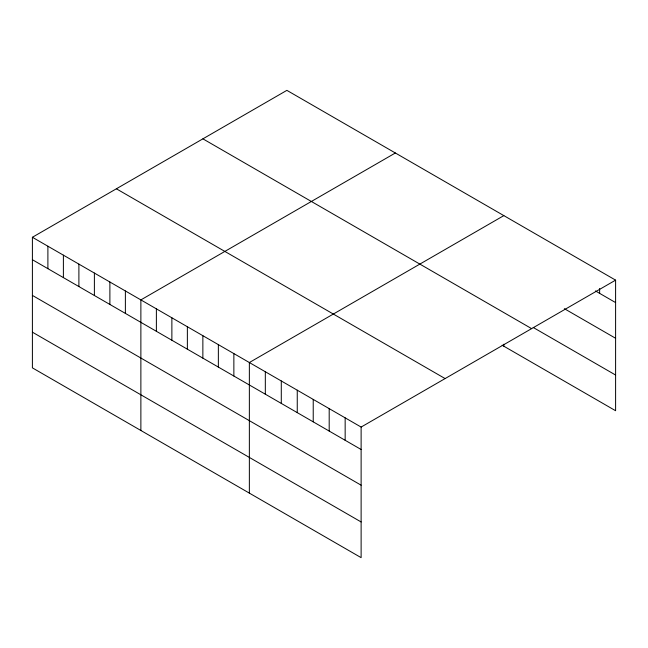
<?xml version="1.0" encoding="UTF-8"?>
<svg xmlns="http://www.w3.org/2000/svg" width="648" height="648" viewBox="0 0 648 648"><rect width="100%" height="100%" fill="white"/><g stroke="black" fill="none" stroke-linecap="round" stroke-linejoin="round"><path stroke-width="0.97" d="M32.4 237.273L361.122 427.064L361.122 557.645L32.4 367.861L32.4 237.273L286.878 90.356L615.6 280.139L615.6 410.727L502.111 345.206M395.353 152.985L140.875 299.903L140.875 430.491M503.836 215.614L249.359 362.532L249.359 493.12M361.122 427.064L615.6 280.139M595.431 290.936L615.6 302.584M564.335 308.675L615.6 338.272M533.247 327.491L615.6 375.038M202.897 138.842L531.619 328.625M116.381 188.795L445.103 378.578M32.4 259.718L361.122 449.501M32.4 295.407L361.122 485.19M32.4 332.173L361.122 521.956M599.635 288.481L599.635 293.366M503.836 344.218L503.836 346.194M345.157 417.847L345.157 440.284M329.192 408.629L329.192 431.066M313.227 399.411L313.227 421.848M297.254 390.193L297.254 412.63M281.289 380.967L281.289 403.412M265.324 371.75L265.324 394.195M233.863 353.589L233.863 376.026M218.36 344.639L218.36 367.084M202.864 335.696L202.864 358.133M187.369 326.746L187.369 349.183M171.874 317.795L171.874 340.241M156.379 308.853L156.379 331.29M125.38 290.96L125.38 313.397M109.885 282.01L109.885 304.455M94.389 273.067L94.389 295.504M78.894 264.117L78.894 286.554M63.391 255.166L63.391 277.611M47.895 246.224L47.895 268.661"/></g></svg>
